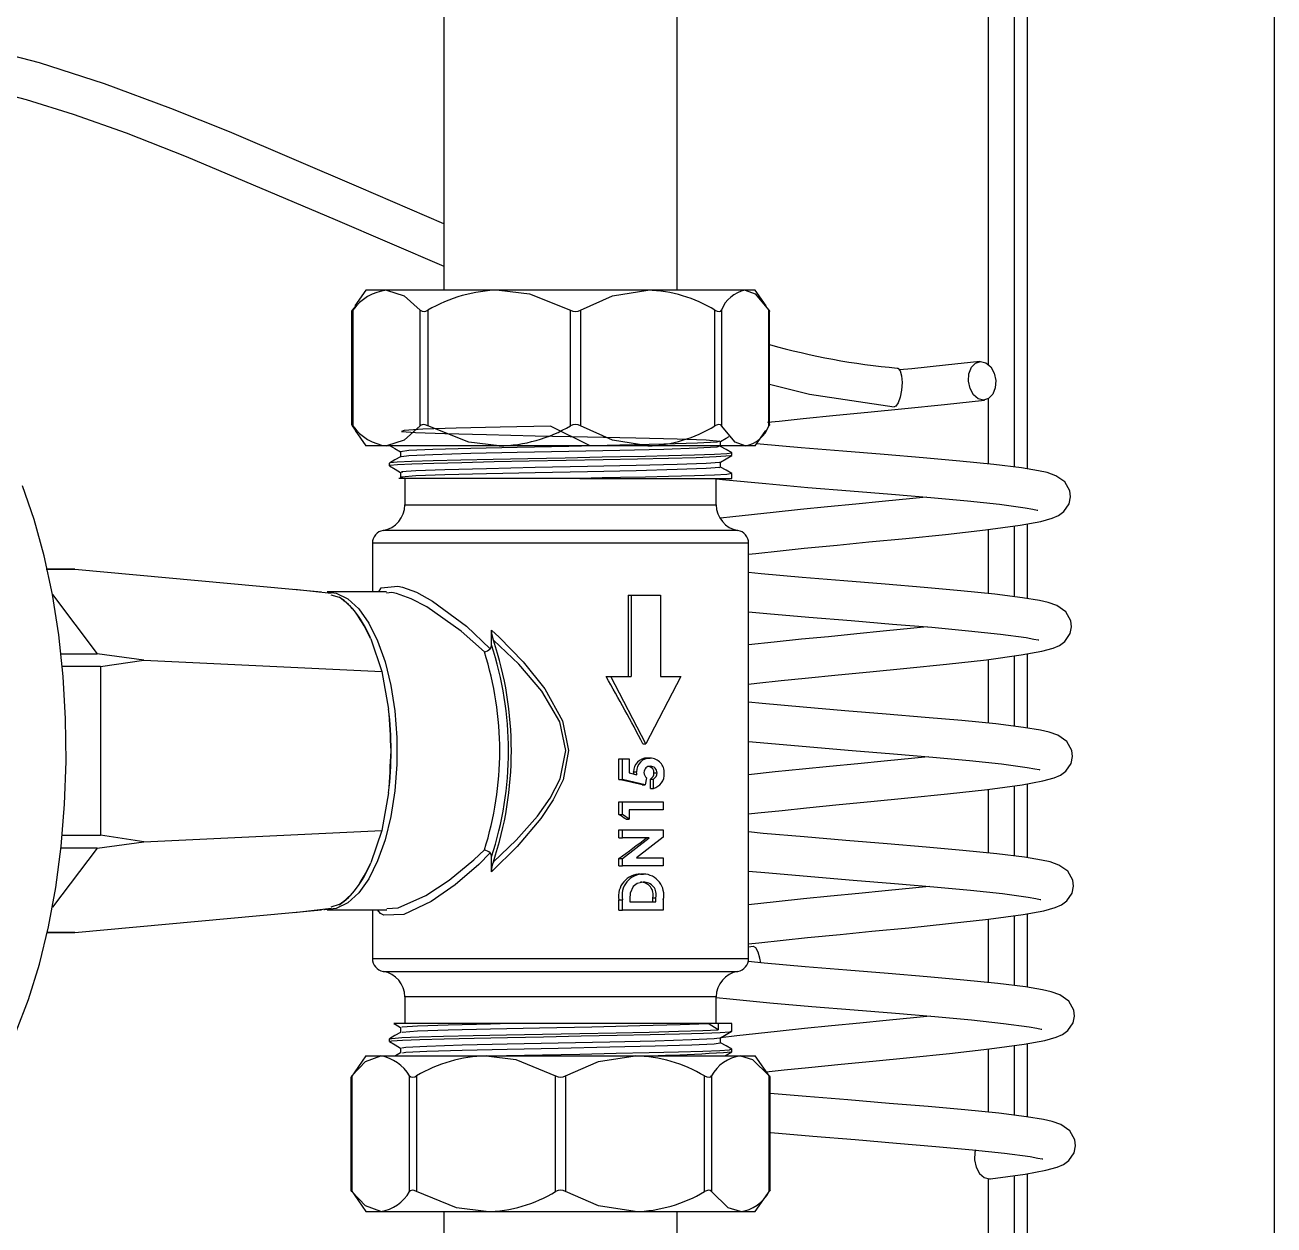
# Model space of a CAD drawing. Header units: millimetres. Extents: x 75 to 2075, y 25 to 1460.
# Drawn here: x 673.5 to 834, y 833 to 987.1 of the extents above; entities that cross this region are included whole.
import ezdxf

# ---------------------------------------------------------------- set-up
doc = ezdxf.new("R2010")
doc.units = ezdxf.units.MM
doc.header["$LTSCALE"] = 5

msp = doc.modelspace()

# ---------------------------------------------------------------- linework, layer by layer
at = {"color": 7, "linetype": 'Continuous', "lineweight": 25}
for p, q in [((800.67, 930.319), (800.67, 1263.032)), ((802.337, 930.081), (802.337, 1263.032)), ((797.337, 943.467), (797.337, 1261.483)), ((834.003, 1254.699), (834.003, 533.268)), ((727.337, 988.531), (727.337, 953.032)), ((757.337, 953.032), (757.337, 988.531)), ((717.337, 953.032), (715.923, 951.012)), ((719.985, 953.032), (717.337, 953.032)), ((734.449, 953.032), (719.985, 953.032)), ((753.534, 953.032), (734.449, 953.032)), ((766.06, 953.032), (753.534, 953.032)), ((767.337, 953.032), (766.06, 953.032)), ((768.751, 951.012), (767.337, 953.032)), ((715.479, 950.305), (715.479, 935.766)), ((715.99, 950.965), (715.564, 950.456)), ((715.656, 950.456), (715.656, 935.608)), ((724.313, 935.608), (724.313, 950.456)), ((725.278, 950.456), (725.278, 935.608)), ((743.62, 935.608), (743.62, 950.456)), ((744.893, 950.456), (744.893, 935.608)), ((762.175, 935.608), (762.175, 950.456)), ((763.01, 950.456), (763.01, 935.608)), ((769.109, 935.608), (769.109, 950.456)), ((769.194, 935.766), (769.194, 950.305)), ((797.337, 930.716), (797.337, 939.111)), ((715.564, 935.608), (715.991, 935.031)), ((715.955, 935.006), (717.337, 933.032)), ((767.337, 933.032), (768.718, 935.006)), ((719.985, 933.032), (717.337, 933.032)), ((734.449, 933.032), (719.985, 933.032)), ((753.534, 933.032), (734.449, 933.032)), ((766.06, 933.032), (753.534, 933.032)), ((767.337, 933.032), (766.06, 933.032)), ((720.337, 930.802), (720.337, 930.471)), ((764.337, 931.794), (764.337, 932.124)), ((764.337, 928.866), (764.337, 929.479)), ((744.797, 928.866), (721.563, 928.866)), ((722.337, 928.866), (722.337, 925.462)), ((744.797, 928.866), (764.337, 928.866)), ((762.337, 925.462), (762.337, 928.866)), ((722.337, 925.462), (762.337, 925.462)), ((800.67, 913.671), (800.67, 922.75)), ((802.337, 913.438), (802.337, 923.021)), ((752.316, 922.176), (719.559, 922.176)), ((765.115, 922.176), (752.316, 922.176)), ((797.337, 914.064), (797.337, 922.301)), ((718.17, 920.532), (718.17, 914.282)), ((752.924, 920.532), (718.17, 920.532)), ((766.503, 920.532), (752.924, 920.532)), ((766.503, 867.199), (766.503, 920.532)), ((676.254, 917.186), (679.932, 917.199)), ((679.932, 917.199), (676.386, 917.199)), ((679.932, 917.199), (711.624, 914.282)), ((677.048, 913.934), (682.805, 906.347)), ((712.888, 914.077), (708.135, 914.603)), ((719.983, 914.282), (712.373, 914.282)), ((712.832, 913.925), (713.899, 913.61)), ((751.012, 913.866), (751.012, 903.419)), ((751.012, 913.866), (751.417, 913.866)), ((751.417, 913.866), (755.162, 913.866)), ((751.417, 913.866), (751.417, 903.419)), ((755.162, 913.866), (755.162, 903.419)), ((733.451, 907.488), (733.451, 909.374)), ((717.977, 908.236), (719.37, 904.074)), ((678.155, 906.347), (682.805, 906.347)), ((688.785, 905.532), (682.805, 906.347)), ((683.223, 904.698), (688.785, 905.532)), ((688.785, 905.532), (719.37, 904.074)), ((797.337, 897.413), (797.337, 905.62)), ((800.67, 897.023), (800.67, 906.069)), ((802.337, 896.795), (802.337, 906.334)), ((683.223, 904.698), (678.323, 904.698)), ((683.223, 904.698), (683.223, 883.034)), ((719.37, 904.074), (720.253, 899.24)), ((748.201, 903.419), (748.795, 903.419)), ((753.29, 894.759), (748.795, 903.419)), ((748.795, 903.419), (751.417, 903.419)), ((757.784, 903.419), (753.29, 894.759)), ((755.162, 903.419), (757.784, 903.419)), ((752.924, 894.759), (753.29, 894.759)), ((749.827, 890.209), (749.827, 892.865)), ((749.827, 892.865), (750.293, 892.865)), ((750.293, 890.209), (750.293, 892.865)), ((750.293, 892.865), (751.167, 892.865)), ((751.167, 892.865), (751.167, 891.038)), ((753.478, 892.94), (753.847, 892.94)), ((751.167, 891.038), (752.159, 890.811)), ((751.727, 891.172), (752.108, 891.172)), ((754.342, 891.049), (754.73, 891.049)), ((749.827, 890.209), (750.293, 890.209)), ((753.203, 889.523), (750.293, 890.209)), ((752.838, 889.523), (753.203, 889.523)), ((753.385, 890.404), (753.203, 889.523)), ((753.884, 889.051), (753.884, 890.247)), ((753.884, 890.247), (754.26, 890.247)), ((753.884, 889.051), (754.26, 889.051)), ((754.26, 889.051), (754.26, 890.247)), ((800.67, 880.374), (800.67, 889.387)), ((802.337, 880.153), (802.337, 889.646)), ((720.253, 888.491), (719.37, 883.657)), ((797.337, 880.762), (797.337, 888.938)), ((749.827, 885.712), (749.827, 887.331)), ((749.827, 887.331), (750.293, 887.331)), ((750.293, 885.712), (750.293, 887.331)), ((750.293, 887.331), (755.537, 887.331)), ((755.537, 886.284), (751.167, 886.284)), ((751.167, 886.284), (751.167, 885.087)), ((755.537, 887.331), (755.537, 886.284)), ((749.827, 885.712), (750.293, 885.712)), ((751.167, 885.087), (750.293, 885.712)), ((750.751, 885.087), (751.167, 885.087)), ((678.323, 883.034), (683.223, 883.034)), ((688.785, 882.199), (683.223, 883.034)), ((688.785, 882.199), (719.37, 883.657)), ((719.37, 883.657), (717.977, 879.495)), ((749.827, 882.694), (749.827, 883.741)), ((749.827, 883.741), (750.293, 883.741)), ((749.827, 882.694), (750.293, 882.694)), ((750.293, 882.694), (750.293, 883.741)), ((750.293, 883.741), (755.537, 883.741)), ((750.293, 880.047), (753.744, 882.694)), ((753.744, 882.694), (750.293, 882.694)), ((755.537, 882.791), (752.097, 880.151)), ((755.537, 883.741), (755.537, 882.791)), ((682.805, 881.384), (677.048, 873.797)), ((682.805, 881.384), (678.155, 881.384)), ((682.805, 881.384), (688.785, 882.199)), ((733.451, 878.357), (733.451, 880.243)), ((749.827, 879.104), (749.827, 880.047)), ((749.827, 880.047), (750.293, 880.047)), ((750.293, 879.104), (750.293, 880.047)), ((752.097, 880.151), (755.537, 880.151)), ((755.537, 880.151), (755.537, 879.104)), ((749.827, 879.104), (750.293, 879.104)), ((755.537, 879.104), (750.293, 879.104)), ((752.622, 878.057), (752.988, 878.057)), ((749.827, 873.42), (749.827, 874.74)), ((749.827, 874.74), (750.293, 874.74)), ((750.293, 873.42), (750.293, 874.74)), ((751.234, 874.867), (751.234, 874.467)), ((754.211, 874.467), (754.211, 875.014)), ((754.211, 875.014), (754.596, 875.014)), ((754.596, 874.467), (754.596, 875.014)), ((755.537, 874.76), (755.537, 873.42)), ((679.932, 870.532), (711.624, 873.449)), ((708.135, 873.128), (712.888, 873.655)), ((712.373, 873.449), (720.02, 873.449)), ((713.899, 874.121), (712.832, 873.806)), ((718.17, 873.449), (718.17, 867.199)), ((749.827, 873.42), (750.293, 873.42)), ((755.537, 873.42), (750.293, 873.42)), ((751.234, 874.467), (754.596, 874.467)), ((797.337, 864.111), (797.337, 872.257)), ((800.67, 863.726), (800.67, 872.706)), ((802.337, 863.51), (802.337, 872.958)), ((679.932, 870.532), (676.366, 870.545)), ((676.386, 870.532), (679.932, 870.532)), ((767.098, 868.767), (766.503, 868.671)), ((718.17, 867.199), (752.924, 867.199)), ((752.924, 867.199), (766.503, 867.199)), ((719.559, 865.556), (765.115, 865.556)), ((722.337, 862.269), (722.337, 858.866)), ((751.099, 862.269), (722.337, 862.269)), ((762.337, 862.269), (751.099, 862.269)), ((762.337, 858.866), (762.337, 862.269)), ((734.579, 858.866), (720.912, 858.866)), ((761.282, 858.866), (734.579, 858.866)), ((761.282, 858.86), (761.282, 858.866)), ((762.601, 858.866), (761.282, 858.866)), ((762.601, 858.033), (761.282, 858.86)), ((762.601, 858.866), (762.601, 858.033)), ((764.337, 858.866), (762.601, 858.866)), ((764.337, 857.87), (764.337, 858.866)), ((720.337, 856.877), (720.337, 856.546)), ((764.337, 855.224), (764.337, 855.554)), ((797.337, 847.46), (797.337, 855.628)), ((800.67, 847.078), (800.67, 856.024)), ((802.337, 846.867), (802.337, 856.27)), ((717.337, 854.699), (715.42, 851.961)), ((717.337, 854.699), (719.243, 854.699)), ((719.243, 854.699), (732.778, 854.699)), ((721.784, 855.075), (721.134, 854.699)), ((732.778, 854.699), (751.912, 854.699)), ((751.912, 854.699), (765.437, 854.699)), ((765.437, 854.699), (767.337, 854.699)), ((769.253, 851.961), (767.337, 854.699)), ((715.541, 852.123), (715.541, 837.275)), ((722.945, 837.275), (722.945, 852.123)), ((723.847, 852.123), (723.847, 837.275)), ((741.708, 837.275), (741.708, 852.123)), ((742.984, 852.123), (742.984, 837.275)), ((760.84, 837.275), (760.84, 852.123)), ((761.742, 852.123), (761.742, 837.275)), ((769.133, 837.275), (769.133, 852.123)), ((715.414, 851.96), (715.414, 837.438)), ((769.259, 837.438), (769.259, 851.96)), ((800.67, 748.032), (800.67, 839.343)), ((802.337, 748.032), (802.337, 839.582)), ((797.337, 748.032), (797.337, 838.919)), ((715.419, 837.439), (717.337, 834.699)), ((767.337, 834.699), (769.255, 837.439)), ((717.337, 834.699), (719.243, 834.699)), ((719.243, 834.699), (732.778, 834.699)), ((727.337, 834.699), (727.337, 797.199)), ((732.778, 834.699), (751.912, 834.699)), ((751.912, 834.699), (765.437, 834.699)), ((757.337, 797.199), (757.337, 834.699)), ((765.437, 834.699), (767.337, 834.699))]:
    msp.add_line(p, q, dxfattribs=at)
at = {"color": 7, "linetype": 'Continuous', "lineweight": 25, "flags": 128}
for points in [[(727.337, 961.536), (716.403, 966.248), (699.786, 973.346), (692.274, 976.369), (683.758, 979.532), (675.413, 982.224), (668.245, 984.069), (660.666, 985.339), (655.526, 985.633), (651.048, 985.362), (648.531, 984.927), (645.748, 984.146), (642.516, 982.72), (640.048, 981.12), (637.992, 979.306), (636.332, 977.391), (635.004, 975.435), (633.598, 972.726), (632.142, 968.668), (631.303, 965.013), (630.701, 960.421), (630.468, 954.699)], [(635.468, 954.699), (635.702, 960.216), (636.289, 964.49), (637.082, 967.759), (638.406, 971.222), (639.71, 973.525), (642.558, 976.728), (645.646, 978.708), (648.986, 979.898), (652.65, 980.503), (659.831, 980.394), (667.616, 979.087), (673.674, 977.523), (679.706, 975.636), (686.514, 973.217), (694.253, 970.204), (713.374, 962.11), (727.337, 956.095)], [(719.985, 953.032), (722.258, 952.304), (724.313, 950.456)], [(734.449, 953.032), (738.35, 952.553), (743.62, 950.456)], [(744.893, 950.456), (748.996, 952.304), (753.534, 953.032)], [(766.06, 953.032), (767.357, 952.553), (769.109, 950.456)], [(715.564, 950.456), (715.49, 950.324), (715.489, 950.287), (715.559, 950.349), (715.656, 950.456)], [(762.175, 950.456), (762.466, 950.324), (762.727, 950.287), (762.911, 950.349), (763.01, 950.456)], [(769.109, 950.456), (769.184, 950.324), (769.184, 950.305)], [(796.196, 943.874), (791.806, 943.383), (787.476, 942.937), (785.888, 942.781)], [(798.243, 941.434), (798.179, 940.477), (797.859, 939.66), (797.33, 939.107), (796.675, 938.901), (795.992, 939.075), (795.385, 939.601), (794.947, 940.4), (794.745, 941.35), (794.809, 942.306), (795.129, 943.123), (795.657, 943.677), (796.313, 943.882), (796.996, 943.709), (797.603, 943.182), (798.04, 942.384), (798.243, 941.434)], [(785.954, 942.688), (786.14, 942.045), (786.213, 941.172), (786.16, 940.201), (785.991, 939.281), (785.73, 938.551), (785.418, 938.123), (785.18, 938.041)], [(785.606, 943.023), (785.682, 943.002), (785.954, 942.688)], [(769.194, 940.955), (774.324, 939.667), (785.18, 938.041)], [(768.933, 936.065), (770.414, 936.223), (773.529, 936.543), (777.75, 936.96), (781.832, 937.359), (786.553, 937.822), (791.667, 938.34), (796.792, 938.909)], [(715.656, 935.608), (715.534, 935.74), (715.48, 935.777), (715.503, 935.715), (715.564, 935.608)], [(724.313, 935.608), (722.258, 933.761), (719.985, 933.032)], [(746.158, 933.032), (741.031, 935.57), (734.601, 935.436), (728.911, 935.298), (724.625, 935.16), (722.228, 935.027), (721.908, 934.886), (723.706, 934.754), (727.491, 934.614), (732.81, 934.477), (739.085, 934.343), (745.797, 934.202), (752.013, 934.07), (757.341, 933.93), (761.03, 933.795), (762.79, 933.658), (762.403, 933.519), (759.952, 933.387), (755.591, 933.245), (749.94, 933.113), (743.415, 932.974), (736.785, 932.836), (730.803, 932.703), (725.931, 932.562), (722.856, 932.43), (721.769, 932.29), (721.77, 932.289)], [(725.278, 935.608), (724.964, 935.74), (724.668, 935.777), (724.445, 935.715), (724.313, 935.608)], [(734.449, 933.032), (730.548, 933.512), (725.278, 935.608)], [(753.534, 933.032), (748.996, 933.761), (744.893, 935.608)], [(763.01, 935.608), (762.869, 935.74), (762.649, 935.777), (762.395, 935.715), (762.175, 935.608)], [(766.06, 933.032), (764.763, 933.512), (763.01, 935.608)], [(769.189, 935.766), (769.171, 935.715), (769.109, 935.608)], [(762.887, 933.595), (763.603, 934.009), (764.019, 934.249)], [(720.43, 933.055), (721.067, 932.688), (721.769, 932.282)], [(762.681, 932.957), (762.403, 932.857), (759.952, 932.725), (755.591, 932.584), (749.94, 932.451), (743.415, 932.313), (736.785, 932.174), (730.803, 932.041), (725.931, 931.9), (722.856, 931.768), (721.89, 931.644)], [(762.903, 932.957), (762.902, 933.289), (762.903, 933.604)], [(764.323, 932.14), (763.605, 932.555), (762.903, 932.96)], [(796.921, 922.245), (801.389, 922.847), (804.052, 923.337), (805.514, 923.742), (806.297, 924.083), (807.007, 924.599), (807.678, 925.588), (807.865, 926.474), (807.779, 927.248), (807.144, 928.398), (805.988, 929.205), (804.841, 929.601), (803.754, 929.847), (801.572, 930.207), (797.986, 930.651), (793.641, 931.085), (788.932, 931.504), (783.896, 931.922), (778.595, 932.358), (773.252, 932.802), (767.998, 933.268), (767.533, 933.313)], [(721.782, 931.644), (721.068, 931.231), (720.349, 930.816)], [(764.287, 932.124), (764.331, 932.114), (763.704, 932.023), (762.114, 931.936), (759.568, 931.843), (756.187, 931.749), (753.235, 931.681), (750.033, 931.616), (747.679, 931.569), (742.921, 931.475), (738.152, 931.381), (733.679, 931.295), (729.535, 931.203), (725.953, 931.109), (723.183, 931.018), (721.327, 930.931), (720.413, 930.837), (720.46, 930.802)], [(764.106, 931.782), (764.189, 931.744), (762.352, 931.616), (759.743, 931.518), (756.187, 931.418), (752.221, 931.329), (747.816, 931.241), (743.063, 931.147), (738.29, 931.053), (733.806, 930.966), (729.65, 930.875), (726.048, 930.781), (723.252, 930.69), (721.369, 930.603), (720.425, 930.509), (720.464, 930.471)], [(721.769, 932.289), (721.769, 931.96), (721.769, 931.636)], [(762.699, 930.954), (762.788, 930.921), (761.049, 930.789), (757.32, 930.649), (752.034, 930.512), (745.785, 930.378), (739.071, 930.237), (732.835, 930.106), (727.47, 929.965), (723.725, 929.83), (721.906, 929.694), (722.02, 929.644)], [(762.895, 930.954), (763.612, 931.368), (764.328, 931.782)], [(762.903, 930.311), (762.902, 930.643), (762.903, 930.958)], [(720.354, 930.454), (721.07, 930.04), (721.769, 929.636)], [(721.769, 929.644), (721.769, 929.314), (721.769, 928.982)], [(762.647, 930.311), (762.788, 930.26), (761.049, 930.127), (757.32, 929.988), (752.034, 929.851), (745.785, 929.717), (739.071, 929.576), (732.835, 929.444), (727.47, 929.304), (723.725, 929.169), (721.906, 929.032), (722.02, 928.983)], [(764.287, 929.479), (764.331, 929.469), (763.704, 929.377), (762.114, 929.29), (759.568, 929.197), (756.187, 929.103), (753.235, 929.035), (750.033, 928.97), (747.679, 928.923), (744.797, 928.866)], [(764.323, 929.494), (763.604, 929.909), (762.903, 930.314)], [(672.407, 857.821), (673.994, 861.96), (675.379, 866.461), (676.546, 871.271), (677.483, 876.338), (678.179, 881.604), (678.625, 887.008), (678.818, 892.49), (678.753, 897.988), (678.434, 903.439), (677.862, 908.781), (677.044, 913.955), (675.991, 918.901), (674.713, 923.563), (673.225, 927.889)], [(762.337, 928.799), (763.567, 928.667), (768.705, 928.183), (774.107, 927.711), (779.538, 927.264), (784.862, 926.825), (789.921, 926.401), (794.62, 925.968), (798.734, 925.534), (802.013, 925.082), (803.03, 924.898), (803.553, 924.788), (803.674, 924.784)], [(789.329, 926.45), (787.605, 926.273), (783.66, 925.886), (780.259, 925.552), (776.653, 925.2), (773.184, 924.857), (769.665, 924.495), (764.465, 923.93), (762.894, 923.74)], [(766.503, 919.122), (767.441, 919.228), (770.543, 919.559), (773.658, 919.879), (777.88, 920.296), (781.961, 920.695), (786.682, 921.158), (791.796, 921.676), (796.921, 922.245)], [(797.051, 905.581), (801.518, 906.183), (804.181, 906.673), (805.643, 907.078), (806.426, 907.419), (807.136, 907.935), (807.808, 908.924), (807.994, 909.81), (807.909, 910.584), (807.274, 911.734), (806.117, 912.541), (804.971, 912.937), (803.883, 913.183), (801.702, 913.543), (798.116, 913.987), (793.77, 914.421), (789.061, 914.84), (784.025, 915.258), (778.724, 915.694), (773.381, 916.138), (768.127, 916.604), (766.503, 916.761)], [(718.985, 914.282), (719.286, 914.792), (721.426, 915.04), (722.016, 914.909), (723.815, 914.239), (725.891, 913.109), (730.237, 909.878), (733.281, 906.966)], [(712.373, 914.282), (713.509, 914.117), (714.992, 913.387), (716.4, 912.096), (717.692, 910.281), (718.83, 907.993), (719.784, 905.298), (720.523, 902.275), (721.029, 899.01), (721.285, 895.597), (721.285, 892.134), (721.029, 888.721), (720.523, 885.456), (719.784, 882.433), (718.83, 879.739), (717.692, 877.451), (716.4, 875.635), (714.992, 874.344), (713.509, 873.614), (711.993, 873.467), (711.94, 873.473)], [(732.557, 906.576), (729.58, 909.25), (725.169, 912.355), (723.139, 913.41), (721.264, 914.084), (720.674, 914.21), (719.986, 914.132)], [(766.503, 911.738), (768.835, 911.519), (774.236, 911.047), (779.667, 910.6), (784.991, 910.161), (790.05, 909.737), (794.75, 909.304), (798.863, 908.87), (802.142, 908.418), (803.159, 908.234), (803.682, 908.124), (803.803, 908.12)], [(733.451, 909.374), (734.443, 908.467), (737.539, 905.324), (740.333, 901.832), (742.588, 897.746), (743.36, 893.937), (742.654, 890.159), (741.408, 887.566), (739.806, 885.17), (736.77, 881.572), (733.451, 878.357)], [(733.703, 908.1), (733.49, 908.918), (733.451, 909.374)], [(789.458, 909.786), (787.735, 909.609), (783.789, 909.222), (780.389, 908.888), (776.782, 908.535), (773.313, 908.193), (769.795, 907.831), (766.503, 907.473)], [(733.703, 879.631), (736.655, 882.41), (739.381, 885.486), (741.02, 887.787), (742.305, 890.294), (743.03, 893.934), (742.237, 897.605), (739.921, 901.543), (736.964, 905.007), (733.703, 908.1)], [(766.503, 902.444), (767.57, 902.564), (770.673, 902.895), (773.787, 903.215), (778.009, 903.632), (782.09, 904.031), (786.811, 904.494), (791.926, 905.012), (797.051, 905.581)], [(797.18, 888.917), (801.648, 889.519), (804.311, 890.009), (805.772, 890.414), (806.555, 890.755), (807.266, 891.271), (807.937, 892.26), (808.124, 893.146), (808.038, 893.92), (807.403, 895.07), (806.246, 895.877), (805.1, 896.273), (804.013, 896.519), (801.831, 896.879), (798.245, 897.323), (793.9, 897.757), (789.191, 898.176), (784.155, 898.594), (778.854, 899.03), (773.511, 899.474), (768.257, 899.94), (766.503, 900.109)], [(766.503, 895.086), (768.964, 894.855), (774.365, 894.383), (779.796, 893.936), (785.121, 893.497), (790.179, 893.073), (794.879, 892.64), (798.992, 892.206), (802.271, 891.754), (803.288, 891.57), (803.812, 891.46), (803.932, 891.456)], [(789.587, 893.122), (787.864, 892.945), (783.918, 892.558), (780.518, 892.224), (776.911, 891.871), (773.442, 891.529), (769.924, 891.166), (766.503, 890.795)], [(751.757, 890.903), (751.741, 890.989), (751.727, 891.172)], [(752.159, 890.811), (752.119, 891.011), (752.108, 891.172)], [(766.503, 885.765), (767.699, 885.9), (770.802, 886.231), (773.917, 886.551), (778.138, 886.968), (782.22, 887.367), (786.941, 887.83), (792.055, 888.348), (797.18, 888.917)], [(797.309, 872.253), (801.777, 872.855), (804.44, 873.345), (805.902, 873.75), (806.685, 874.091), (807.395, 874.607), (808.066, 875.596), (808.253, 876.482), (808.167, 877.256), (807.532, 878.406), (806.376, 879.213), (805.229, 879.609), (804.142, 879.855), (801.96, 880.215), (798.374, 880.659), (794.029, 881.093), (789.32, 881.512), (784.284, 881.93), (778.983, 882.366), (773.64, 882.81), (768.386, 883.276), (766.503, 883.457)], [(720.018, 873.645), (721.458, 873.699), (725.013, 875.286), (728.014, 877.264), (731.192, 879.866), (732.557, 881.155)], [(733.281, 880.765), (731.82, 879.294), (728.818, 876.682), (725.736, 874.527), (722.209, 872.876), (719.628, 872.776), (719.195, 872.998), (718.825, 873.449)], [(766.503, 878.435), (769.093, 878.191), (774.495, 877.719), (779.926, 877.272), (785.25, 876.833), (790.309, 876.409), (795.008, 875.976), (799.122, 875.542), (802.4, 875.09), (803.417, 874.906), (803.941, 874.796), (804.062, 874.792)], [(751.654, 876.46), (751.294, 875.61), (751.234, 874.867)], [(752.972, 877.01), (752.178, 876.855), (751.654, 876.46)], [(789.717, 876.458), (787.993, 876.281), (784.047, 875.893), (780.647, 875.56), (777.041, 875.207), (773.572, 874.865), (770.053, 874.502), (766.503, 874.117)], [(766.503, 869.086), (767.828, 869.236), (770.931, 869.567), (774.046, 869.887), (778.267, 870.304), (782.349, 870.703), (787.07, 871.166), (792.184, 871.684), (797.309, 872.253)], [(768.05, 866.667), (767.947, 867.233), (767.709, 868.04), (767.419, 868.579), (767.121, 868.768), (767.098, 868.767)], [(797.438, 855.589), (801.906, 856.191), (804.569, 856.681), (806.031, 857.086), (806.814, 857.427), (807.524, 857.943), (808.196, 858.932), (808.382, 859.818), (808.297, 860.591), (807.661, 861.742), (806.505, 862.549), (805.359, 862.945), (804.271, 863.191), (802.089, 863.551), (798.504, 863.994), (794.158, 864.429), (789.449, 864.848), (784.413, 865.266), (779.112, 865.702), (773.769, 866.146), (768.515, 866.612), (766.428, 866.813)], [(762.337, 862.199), (764.084, 862.011), (769.223, 861.527), (774.624, 861.055), (780.055, 860.608), (785.379, 860.169), (790.438, 859.745), (795.137, 859.312), (799.251, 858.878), (802.53, 858.426), (803.547, 858.242), (804.07, 858.132), (804.191, 858.127)], [(720.938, 858.838), (721.071, 858.761), (721.769, 858.358)], [(722.041, 858.365), (721.982, 858.428), (723.974, 858.563), (727.884, 858.699), (733.354, 858.839), (734.579, 858.866)], [(722.028, 857.717), (721.982, 857.766), (723.974, 857.901), (727.884, 858.037), (733.354, 858.177), (739.65, 858.309), (746.364, 858.45), (752.537, 858.583), (757.719, 858.722), (761.282, 858.86)], [(789.846, 859.794), (788.122, 859.617), (784.177, 859.229), (780.777, 858.896), (777.17, 858.543), (773.701, 858.2), (770.182, 857.838), (764.982, 857.274), (762.902, 857.023)], [(721.778, 857.717), (721.061, 857.303), (720.345, 856.889)], [(720.419, 856.546), (720.678, 856.622), (722.011, 856.713), (724.253, 856.801), (727.392, 856.894), (731.25, 856.988), (735.54, 857.076), (740.164, 857.165), (744.97, 857.26), (749.622, 857.352), (753.845, 857.439), (757.614, 857.531), (760.688, 857.625), (762.86, 857.715), (764.074, 857.803), (764.229, 857.87)], [(720.465, 856.889), (720.653, 856.95), (721.958, 857.042), (724.173, 857.129), (727.288, 857.222), (731.128, 857.316), (735.41, 857.404), (740.024, 857.493), (744.829, 857.588), (749.49, 857.68), (753.726, 857.767), (757.511, 857.859), (760.61, 857.953), (762.601, 858.033)], [(721.769, 858.365), (721.769, 858.033), (721.769, 857.711)], [(721.948, 855.719), (722.458, 855.831), (725.137, 855.963), (729.677, 856.103), (735.497, 856.239), (742.019, 856.374), (748.652, 856.515), (754.502, 856.647), (759.196, 856.787), (762.06, 856.921), (762.755, 857.036)], [(762.902, 857.036), (763.618, 857.449), (764.335, 857.863)], [(762.902, 856.388), (762.902, 856.718), (762.902, 857.036)], [(720.351, 856.531), (721.07, 856.116), (721.769, 855.712)], [(721.769, 855.719), (721.769, 855.387), (721.769, 855.066)], [(722.026, 855.075), (722.458, 855.17), (725.137, 855.302), (729.677, 855.442), (735.497, 855.578), (742.019, 855.713), (748.652, 855.853), (754.502, 855.985), (759.196, 856.126), (762.06, 856.26), (762.836, 856.388)], [(732.536, 854.699), (735.41, 854.758), (740.024, 854.848), (744.829, 854.942), (749.49, 855.034), (753.726, 855.121), (757.511, 855.213), (760.61, 855.307), (762.81, 855.398), (764.051, 855.485), (764.236, 855.554)], [(764.323, 855.57), (763.606, 855.984), (762.902, 856.391)], [(768.765, 852.658), (771.06, 852.903), (774.175, 853.223), (778.397, 853.639), (782.478, 854.039), (787.199, 854.502), (792.314, 855.02), (797.438, 855.589)], [(715.541, 852.123), (717.299, 853.97), (719.243, 854.699)], [(732.778, 854.699), (736.577, 854.219), (741.708, 852.123)], [(742.984, 852.123), (747.223, 853.97), (751.912, 854.699)], [(763.438, 854.699), (763.618, 854.803), (764.335, 855.218)], [(765.437, 854.699), (767.009, 854.219), (769.133, 852.123)], [(715.421, 851.961), (715.415, 851.954), (715.462, 852.016), (715.541, 852.123)], [(722.945, 852.123), (723.109, 851.991), (723.35, 851.954), (723.619, 852.016), (723.847, 852.123)], [(760.84, 852.123), (761.143, 851.991), (761.422, 851.954), (761.626, 852.016), (761.742, 852.123)], [(769.133, 852.123), (769.231, 851.991), (769.253, 851.961)], [(797.568, 838.925), (802.036, 839.527), (804.699, 840.017), (806.16, 840.422), (806.943, 840.763), (807.653, 841.279), (808.325, 842.268), (808.512, 843.154), (808.426, 843.927), (807.791, 845.078), (806.634, 845.885), (805.488, 846.281), (804.401, 846.527), (802.219, 846.887), (798.633, 847.33), (794.288, 847.765), (789.579, 848.184), (784.543, 848.602), (779.242, 849.038), (773.899, 849.481), (769.259, 849.893)], [(769.259, 844.871), (769.352, 844.863), (774.753, 844.391), (780.184, 843.944), (785.509, 843.505), (790.567, 843.08), (795.267, 842.648), (799.38, 842.214), (802.659, 841.762), (803.676, 841.578), (804.2, 841.468), (804.32, 841.463)], [(795.667, 842.624), (795.584, 842.322), (795.521, 841.365)], [(795.521, 841.365), (795.723, 840.415), (796.161, 839.616), (796.768, 839.09), (797.451, 838.917), (797.567, 838.925)], [(715.541, 837.275), (715.443, 837.407), (715.419, 837.439)], [(719.243, 834.699), (717.299, 835.428), (715.541, 837.275)], [(723.847, 837.275), (723.544, 837.407), (723.265, 837.444), (723.061, 837.382), (722.945, 837.275)], [(732.778, 834.699), (728.979, 835.179), (723.847, 837.275)], [(751.912, 834.699), (747.223, 835.428), (742.984, 837.275)], [(761.742, 837.275), (761.578, 837.407), (761.337, 837.444), (761.068, 837.382), (760.84, 837.275)], [(765.437, 834.699), (763.865, 835.179), (761.742, 837.275)], [(769.254, 837.439), (769.258, 837.444), (769.212, 837.382), (769.133, 837.275)]]:
    msp.add_lwpolyline(points, dxfattribs=at)
at = {"color": 7, "linetype": 'Continuous', "lineweight": 25}
for centre, radius, start, end in [((720.761, 946.803), 6.277, 97.10033, 144.41172), ((734.798, 934.177), 18.859, 91.05925, 120.31838), ((753.045, 935.61), 17.429, 58.40895, 88.39214), ((766.823, 949.036), 4.068, 100.80985, 159.56966), ((724.796, 951.067), 0.778, 231.69122, 308.30878), ((744.257, 951.563), 1.277, 240.10921, 299.89079), ((793.844, 1033.784), 91.135, 254.30717, 264.81191), ((720.755, 939.252), 6.267, 215.54897, 262.93898), ((734.1, 951.888), 18.859, 271.05925, 300.31838), ((744.257, 934.496), 1.281, 60.22534, 119.77466), ((753.042, 950.466), 17.441, 271.61821, 301.5807), ((765.297, 937.028), 4.068, 280.80985, 339.56966), ((719.003, 925.462), 3.333, 279.59407, 0), ((765.67, 925.462), 3.333, 180, 260.40593), ((719.837, 920.532), 1.667, 99.59407, 180), ((764.837, 920.532), 1.667, 0, 80.40593), ((707.534, 904.633), 11.005, 38.9201, 54.66149), ((709.604, 906.837), 8.021, 35.9615, 57.62009), ((691.526, 895.395), 29.404, 25.89548, 33.32047), ((703.15, 902), 16.086, 22.81046, 36.40548), ((732.113, 908.267), 1.748, 284.72492, 311.93503), ((732.777, 907.42), 0.678, 318.0497, 5.76567), ((692.451, 893.866), 43.204, 341.62132, 18.37868), ((691.194, 893.866), 44.828, 341.48625, 18.51375), ((692.695, 893.866), 41.839, 342.31472, 17.68528), ((556.88, 886.954), 163.834, 2.41776, 4.30052), ((675.15, 893.896), 45.419, 359.96154, 6.75674), ((509.336, 903.568), 211.455, 355.9115, 357.37023), ((675.15, 893.835), 45.419, 353.24326, 0.03846), ((753.44, 891.226), 1.714, 88.73511, 181.83034), ((753.804, 891.243), 1.697, 88.54962, 182.41586), ((753.804, 891.071), 1.869, 357.49726, 88.68831), ((753.845, 891.098), 0.796, 87.5402, 180.39441), ((754.022, 891.14), 0.974, 182.80942, 229.10911), ((753.53, 891.077), 0.813, 357.99174, 75.8328), ((753.902, 891.065), 0.828, 358.88947, 91.59472), ((753.439, 891.033), 0.903, 299.52024, 1.01388), ((753.846, 891.029), 0.884, 297.86258, 1.30717), ((753.798, 890.87), 1.877, 284.2361, 3.63661), ((732.108, 879.456), 1.757, 48.13572, 75.20434), ((695.23, 890.232), 25.154, 326.05117, 334.73289), ((703.15, 885.731), 16.086, 323.59452, 337.18954), ((732.792, 880.317), 0.664, 353.67402, 42.51061), ((737.397, 878.24), 3.947, 159.36582, 178.3016), ((752.61, 875.231), 2.826, 89.74061, 190.01907), ((752.982, 875.308), 2.749, 89.87264, 191.94091), ((752.911, 875.364), 2.694, 347.03202, 88.36028), ((752.62, 875.378), 1.632, 347.11469, 90.52791), ((753.021, 875.391), 1.62, 346.53817, 91.72969), ((707.668, 882.955), 10.811, 305.19616, 321.22225), ((709.604, 880.894), 8.021, 302.37991, 324.0385), ((719.837, 867.199), 1.667, 180, 260.40593), ((764.837, 867.199), 1.667, 279.59407, 0), ((719.003, 862.269), 3.333, 0, 80.40593), ((765.67, 862.269), 3.333, 99.59407, 180), ((718.364, 849.488), 5.285, 29.91006, 80.42307), ((733.13, 836.709), 17.993, 91.12204, 121.05816), ((750.374, 1036.651), 181.956, 269.64624, 274.36685), ((751.43, 836.268), 18.437, 59.30993, 88.50094), ((766.081, 849.837), 4.904, 97.53816, 152.22032), ((742.346, 853.239), 1.285, 240.24273, 299.75727), ((718.358, 839.919), 5.295, 279.62749, 330.03938), ((732.426, 852.689), 17.993, 271.12204, 301.05816), ((742.346, 836.159), 1.285, 60.2433, 119.7567), ((751.426, 853.142), 18.449, 271.50874, 300.68039), ((764.794, 839.561), 4.904, 277.53816, 332.22032)]:
    msp.add_arc(centre, radius, start, end, dxfattribs=at)
for centre, major_axis, ratio, start_param, end_param in [((742.337, 894.759), (-22.732, 41.617), 0.1970739, 4.6051559, 4.8135577), ((742.337, 889.502), (24.163, -4.642), 0.0895635, 1.1384994, 1.272879), ((742.337, 883.569), (23.972, -14.719), 0.2079219, 1.3421382, 1.3826531), ((742.337, 882.346), (23.927, 15.856), 0.2141268, 4.886555, 5.045838)]:
    msp.add_ellipse(centre, major_axis=major_axis, ratio=ratio, start_param=start_param, end_param=end_param, dxfattribs=at)

doc.saveas('drawing.dxf')
